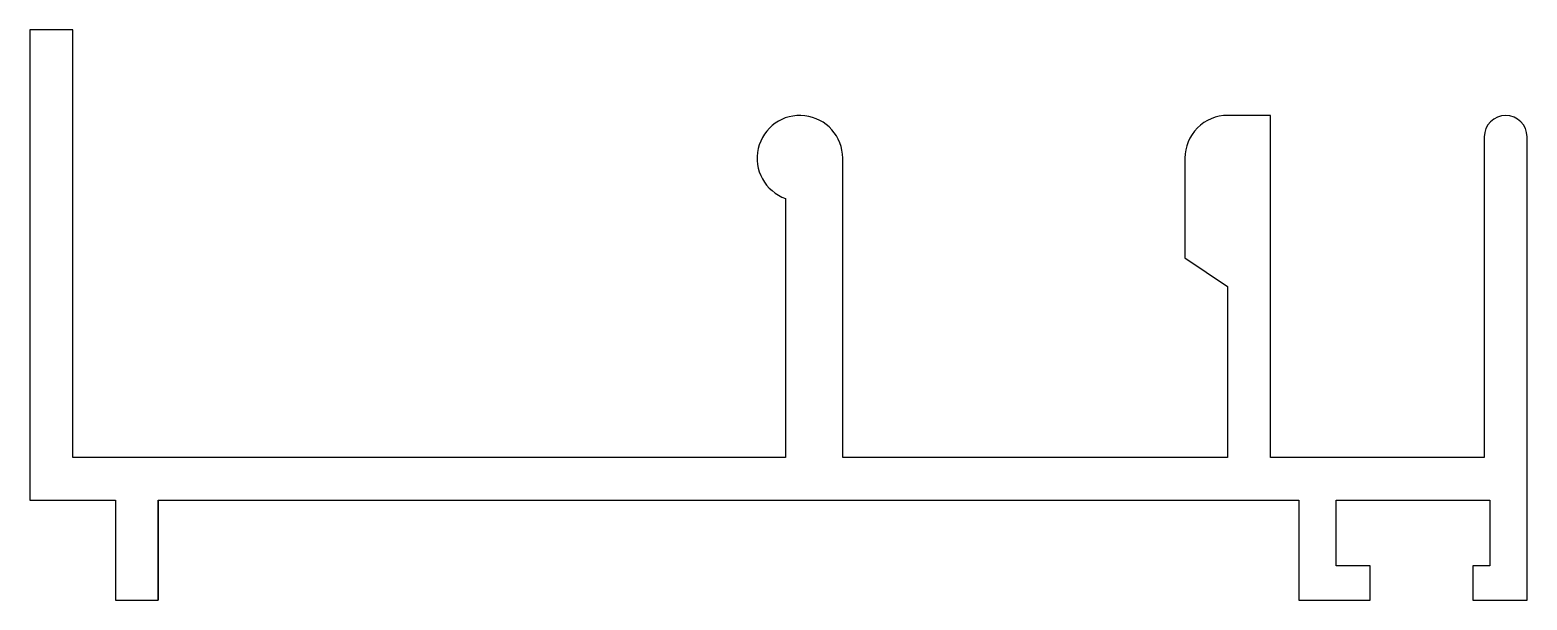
# Model space of a CAD drawing. Extents: x 224.1 to 276.6, y 251.8 to 271.8.
import ezdxf

# ---------------------------------------------------------------- set-up
doc = ezdxf.new("R2010")
doc.units = 0
doc.layers.add('ANA', color=220, linetype='CONTINUOUS')

msp = doc.modelspace()

# ---------------------------------------------------------------- linework, layer by layer
at = {"layer": 'ANA'}
msp.add_lwpolyline([(269.929, 252.968), (269.929, 255.268), (275.329, 255.268), (275.329, 252.968), (274.729, 252.968), (274.729, 251.768), (276.629, 251.768), (276.629, 268.018, 1), (275.129, 268.018), (275.129, 256.768), (267.629, 256.768), (267.629, 268.768), (266.129, 268.768, 0.414214), (264.629, 267.268), (264.629, 263.768), (266.129, 262.768), (266.129, 256.768), (252.629, 256.768), (252.629, 267.268, 1.931852), (250.629, 265.853), (250.629, 256.768), (225.629, 256.768), (225.629, 271.768), (224.129, 271.768), (224.129, 255.268), (227.129, 255.268), (227.129, 251.768), (228.629, 251.768), (228.629, 255.268), (228.629, 251.768), (228.629, 255.268), (268.629, 255.268), (268.629, 251.768), (271.129, 251.768), (271.129, 252.968)], format="xyb", close=True, dxfattribs=at)

doc.saveas('drawing.dxf')
